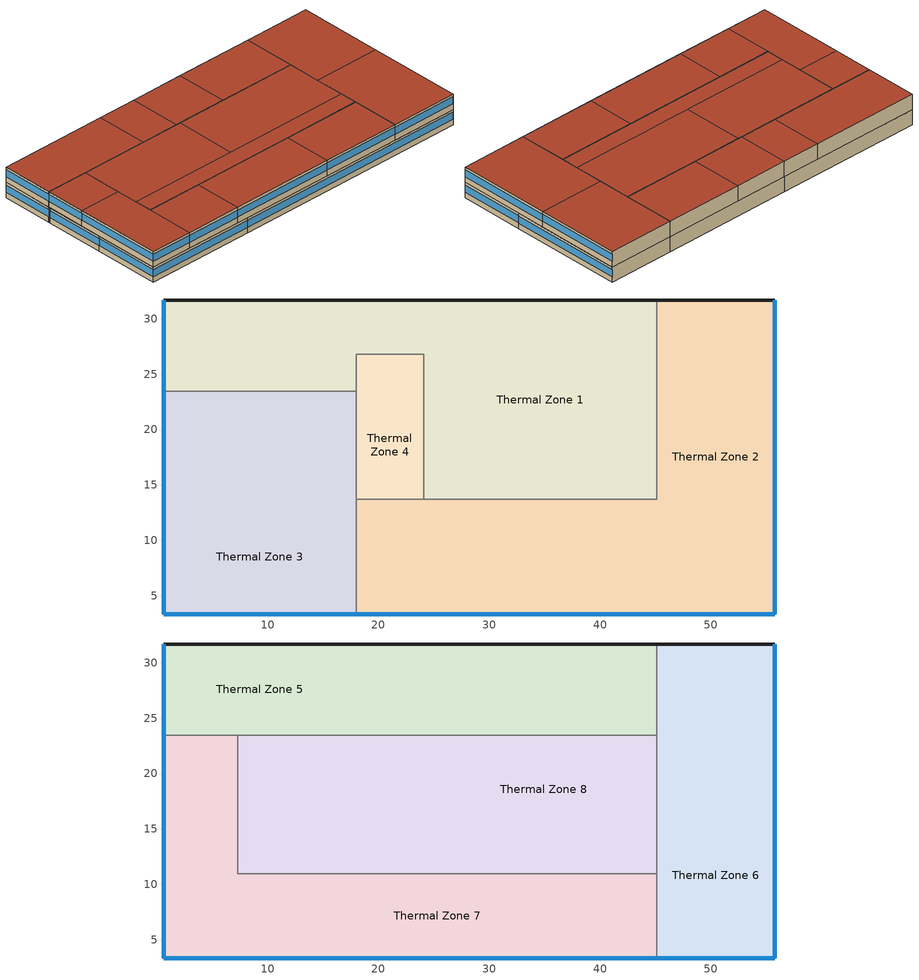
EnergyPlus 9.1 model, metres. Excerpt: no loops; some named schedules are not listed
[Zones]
Thermal Zone 1
 floor ground (Typical Insulated Carpeted 8in Slab Floor): 24.08,13.72 24.08,23.16 24.08,23.47 24.08,26.82 24.08,31.7 45.11,31.7 45.11,13.72 z0; 17.68,23.47 17.07,23.47 0.61,23.47 0.61,31.7 24.08,31.7 24.08,26.82 17.98,26.82 17.98,23.47 z0
 wall outside (Typical Insulated Steel Framed Exterior Wall R-18.18 18): 45.11,31.7 24.08,31.7 0.61,31.7 0.61,23.47 z0:2.44
 wall to Thermal Zone 4 (Typical Interior Wall): 17.98,23.47 17.98,26.82 24.08,26.82 24.08,23.47 24.08,23.16 24.08,13.72 z0:2.44
 wall to Thermal Zone 2 (Typical Interior Wall): 24.08,13.72 45.11,13.72 45.11,31.7 z0:2.44
 wall to Thermal Zone 3 (Typical Interior Wall): 0.61,23.47 17.07,23.47 17.68,23.47 17.98,23.47 z0:2.44
 window (U 0.48 SHGC 0.40 Dbl Ref-D Clr 6mm/13mm): 0.61,31.67 0.61,23.5 z0.91:2.02
Thermal Zone 2
 floor ground (Typical Insulated Carpeted 8in Slab Floor): 17.98,3.35 17.98,13.72 24.08,13.72 45.11,13.72 45.11,31.7 55.78,31.7 55.78,13.72 55.78,3.35 z0
 wall outside (Typical Insulated Steel Framed Exterior Wall R-18.18 18): 17.98,3.35 55.78,3.35 55.78,13.72 55.78,31.7 45.11,31.7 z0:2.44
 wall to Thermal Zone 3 (Typical Interior Wall): 17.98,13.72 17.98,3.35 z0:2.44
 wall to Thermal Zone 4 (Typical Interior Wall): 24.08,13.72 17.98,13.72 z0:2.44
 window (U 0.48 SHGC 0.40 Dbl Ref-D Clr 6mm/13mm): 55.78,13.74 55.78,31.67 / 18.01,3.35 55.75,3.35 z0.91:2.01; 55.78,3.38 55.78,13.69 z0.91:2.02
Thermal Zone 3
 floor ground (Typical Insulated Carpeted 8in Slab Floor): 0.61,3.35 0.61,13.72 17.07,13.72 17.68,13.72 17.98,13.72 17.98,3.35 z0; 17.68,13.72 17.07,13.72 0.61,13.72 0.61,23.16 0.61,23.47 17.07,23.47 17.68,23.47 17.98,23.47 17.98,23.16 17.98,14.02 17.98,13.72 z0
 wall outside (Typical Insulated Steel Framed Exterior Wall R-18.18 18): 0.61,23.47 0.61,23.16 0.61,13.72 0.61,3.35 17.98,3.35 z0:2.44
 wall to Thermal Zone 4 (Typical Interior Wall): 17.98,13.72 17.98,14.02 17.98,23.16 17.98,23.47 z0:2.44
 window (U 0.48 SHGC 0.40 Dbl Ref-D Clr 6mm/13mm): 0.61,13.69 0.61,3.38 / 0.61,23.14 0.61,13.74 z0.91:2.02; 0.61,23.44 0.61,23.19 z0.91:2.23; 0.64,3.35 17.96,3.35 z0.91:2.01
Thermal Zone 4
 floor ground (Typical Insulated Carpeted 8in Slab Floor): 17.98,23.47 17.98,26.82 24.08,26.82 24.08,23.47 z0; 17.98,13.72 17.98,14.02 17.98,23.16 17.98,23.47 24.08,23.47 24.08,23.16 24.08,13.72 z0
Thermal Zone 5
 floor to Thermal Zone 1 (Typical Interior Floor): 17.98,31.7 17.98,23.47 0.61,23.47 0.61,31.7 z2.44; 32.61,31.7 32.61,23.47 24.08,23.47 24.08,31.7 z2.44; 45.11,31.7 45.11,23.47 32.61,23.47 32.61,31.7 z2.44; 24.08,31.7 24.08,26.82 17.98,26.82 17.98,31.7 z2.44
 floor to Thermal Zone 4 (Typical Interior Floor): 24.08,26.82 24.08,23.47 17.98,23.47 17.98,26.82 z2.44
 wall outside (Typical Insulated Steel Framed Exterior Wall R-18.18 18): 45.11,31.7 32.61,31.7 24.08,31.7 17.98,31.7 0.61,31.7 0.61,23.47 z2.44:4.88
 wall to Thermal Zone 8 (Typical Interior Wall): 7.32,23.47 17.98,23.47 24.08,23.47 24.69,23.47 32.61,23.47 45.11,23.47 z2.44:4.88
 wall to Thermal Zone 7 (Typical Interior Wall): 0.61,23.47 7.32,23.47 z2.44:4.88
 wall to Thermal Zone 6 (Typical Interior Wall): 45.11,23.47 45.11,31.7 z2.44:4.88
 window (U 0.48 SHGC 0.40 Dbl Ref-D Clr 6mm/13mm): 0.61,31.67 0.61,23.5 z3.35:4.46
 roof outside (Typical IEAD Roof R-31.25 107): 0.61,31.7 0.61,23.47 7.32,23.47 17.98,23.47 17.98,31.7 z4.88; 17.98,31.7 17.98,23.47 24.08,23.47 24.08,31.7 z4.88; 24.08,31.7 24.08,23.47 24.69,23.47 32.61,23.47 32.61,31.7 z4.88; 32.61,31.7 32.61,23.47 45.11,23.47 45.11,31.7 z4.88
Thermal Zone 6
 floor to Thermal Zone 2 (Typical Interior Floor): 55.78,31.7 55.78,18.29 45.11,18.29 45.11,31.7 z2.44; 55.78,18.29 55.78,3.35 45.11,3.35 45.11,18.29 z2.44
 wall outside (Typical Insulated Steel Framed Exterior Wall R-18.18 18): 45.11,3.35 55.78,3.35 55.78,18.29 55.78,31.7 45.11,31.7 z2.44:4.88
 wall to Thermal Zone 8 (Typical Interior Wall): 45.11,23.47 45.11,18.29 45.11,13.72 45.11,10.97 z2.44:4.88
 wall to Thermal Zone 7 (Typical Interior Wall): 45.11,10.97 45.11,3.35 z2.44:4.88
 window (U 0.48 SHGC 0.40 Dbl Ref-D Clr 6mm/13mm): 55.78,18.31 55.78,31.67 / 55.78,3.38 55.78,18.26 z3.35:4.45; 45.14,3.35 55.75,3.35 z3.35:4.46
 roof outside (Typical IEAD Roof R-31.25 107): 45.11,31.7 45.11,23.47 45.11,18.29 55.78,18.29 55.78,31.7 z4.88; 45.11,18.29 45.11,13.72 45.11,10.97 45.11,3.35 55.78,3.35 55.78,18.29 z4.88
Thermal Zone 7
 floor to Thermal Zone 2 (Typical Interior Floor): 45.11,10.97 45.11,3.35 32.61,3.35 32.61,10.97 z2.44; 32.61,10.97 32.61,3.35 17.98,3.35 17.98,10.97 z2.44
 floor to Thermal Zone 3 (Typical Interior Floor): 17.98,10.97 17.98,3.35 16.15,3.35 16.15,10.97 z2.44; 16.15,10.97 16.15,3.35 7.32,3.35 7.32,10.97 z2.44; 7.32,13.72 7.32,3.35 0.61,3.35 0.61,13.72 z2.44; 7.32,23.47 7.32,17.07 0.61,17.07 0.61,23.47 z2.44; 7.32,17.07 7.32,13.72 0.61,13.72 0.61,17.07 z2.44
 wall outside (Typical Insulated Steel Framed Exterior Wall R-18.18 18): 0.61,23.47 0.61,17.07 0.61,3.35 7.32,3.35 16.15,3.35 32.61,3.35 45.11,3.35 z2.44:4.88
 wall to Thermal Zone 8 (Typical Interior Wall): 45.11,10.97 32.61,10.97 16.15,10.97 7.32,10.97 7.32,13.72 7.32,17.07 7.32,23.47 z2.44:4.88
 window (U 0.48 SHGC 0.40 Dbl Ref-D Clr 6mm/13mm): 32.64,3.35 45.09,3.35 / 16.18,3.35 32.59,3.35 / 0.61,17.04 0.61,3.38 z3.35:4.45; 7.34,3.35 16.13,3.35 / 0.64,3.35 7.29,3.35 / 0.61,23.44 0.61,17.09 z3.35:4.46
 roof outside (Typical IEAD Roof R-31.25 107): 32.61,10.97 32.61,3.35 45.11,3.35 45.11,10.97 z4.88; 16.15,10.97 16.15,3.35 32.61,3.35 32.61,10.97 z4.88; 7.32,10.97 7.32,3.35 16.15,3.35 16.15,10.97 z4.88; 0.61,17.07 0.61,3.35 7.32,3.35 7.32,10.97 7.32,13.72 7.32,17.07 z4.88; 7.32,17.07 7.32,23.47 0.61,23.47 0.61,17.07 z4.88
Thermal Zone 8
 floor to Thermal Zone 4 (Typical Interior Floor): 24.08,23.47 24.08,13.72 17.98,13.72 17.98,23.47 z2.44
 floor to Thermal Zone 1 (Typical Interior Floor): 45.11,23.47 45.11,13.72 24.69,13.72 24.69,23.47 z2.44; 24.69,23.47 24.69,13.72 24.08,13.72 24.08,23.47 z2.44
 floor to Thermal Zone 3 (Typical Interior Floor): 17.98,13.72 17.98,10.97 7.32,10.97 7.32,13.72 z2.44; 17.98,23.47 17.98,13.72 7.32,13.72 7.32,23.47 z2.44
 floor to Thermal Zone 2 (Typical Interior Floor): 45.11,13.72 45.11,10.97 17.98,10.97 17.98,13.72 z2.44
 roof outside (Typical IEAD Roof R-31.25 107): 24.08,23.47 17.98,23.47 7.32,23.47 7.32,17.07 7.32,13.72 24.69,13.72 24.69,23.47 z4.88; 45.11,13.72 45.11,18.29 45.11,23.47 32.61,23.47 24.69,23.47 24.69,13.72 z4.88; 24.69,13.72 7.32,13.72 7.32,10.97 16.15,10.97 32.61,10.97 45.11,10.97 45.11,13.72 z4.88
[Building]
Building 1
[Site:Location]
Chicago Ohare Intl Ap: Latitude {deg}=41.98; Longitude {deg}=-87.92; Time Zone {hr}=-6; Elevation {m}=201
[SizingPeriod:DesignDay] Month=7; Day of Month=21; Day Type=SummerDesignDay; Daily Dry-Bulb Temperature Range {deltaC}=10.5; Dry-Bulb Temperature Range Modifier Type=DefaultMultipliers; Barometric Pressure {Pa}=98934; Wind Speed {m/s}=5.2; Wind Direction {deg}=230; Rain Indicator=No; Snow Indicator=No; Daylight Saving Time Indicator=No; Solar Model Indicator=ASHRAETau; ASHRAE Clear Sky Optical Depth for Beam Irradiance (taub)=0.455; ASHRAE Clear Sky Optical Depth for Diffuse Irradiance (taud)=2.05
Name | Maximum Dry-Bulb Temperature {C} | Humidity Condition Type | Wetbulb or DewPoint at Maximum Dry-Bulb {C} | Enthalpy at Maximum Dry-Bulb {J/kg}
Chicago Ohare Intl Ap Ann Clg .4% Condns DB=>MWB | 33.3 | Wetbulb | 23.7
Chicago Ohare Intl Ap Ann Clg .4% Condns DP=>MDB | 28.9 | Dewpoint | 23.8
Chicago Ohare Intl Ap Ann Clg .4% Condns Enth=>MDB | 31.4 | Enthalpy |  | 79200
Chicago Ohare Intl Ap Ann Clg .4% Condns WB=>MDB | 31.2 | Wetbulb | 25.5
[Material] Thermal Absorptance=0.9
Name | Roughness | Thickness {m} | Conductivity {W/m-K} | Density {kg/m3} | Specific Heat {J/kg-K} | Solar Absorptance | Visible Absorptance
100mm Normalweight concrete floor | MediumRough | 0.1016 | 2.31045 | 2322 | 832.557 | 0 | 0
25mm Stucco | Smooth | 0.0254 | 0.72 | 1856 | 840 | 0.7 | 0.7
5/8 in. Gypsum Board | MediumSmooth | 0.0159 | 0.16 | 800 | 1090 | 0.7 | 0.7
8 in. Normalweight Concrete Floor | MediumRough | 0.2032 | 2.31 | 2322 | 832 | 0.7 | 0.7
G01 13mm gypsum board | Smooth | 0.0127 | 0.160031 | 800.001 | 1090.73 | 0.7 | 0.5
Metal Roof Surface | Smooth | 0.0008 | 45.28 | 7824 | 500 | 0.7 | 0.7
Roof Membrane | VeryRough | 0.0095 | 0.16 | 1121.29 | 1460 | 0.7 | 0.7
[Material:NoMass] Roughness=Smooth; Thermal Absorptance=0.9; Solar Absorptance=0.7
Name | Thermal Resistance {m2-K/W} | Visible Absorptance
CP02 CARPET PAD 1; Typical Carpet Pad | 0.21648 | 0.8
Typical Insulation R-16.0 18 | 2.81828 | 0.7
Typical Insulation R-30.13 107 | 5.30668 | 0.7
[WindowMaterial:Gas]
AIR 13MM: Gas Type=Air; Thickness {m}=0.0127
[WindowMaterial:Glazing] Optical Data Type=SpectralAverage; Thickness {m}=0.006; Infrared Transmittance at Normal Incidence=0; Front Side Infrared Hemispherical Emissivity=0.84; Conductivity {W/m-K}=0.9; Dirt Correction Factor for Solar and Visible Transmittance=1; Solar Diffusing=No
Name | Solar Transmittance at Normal Incidence | Front Side Solar Reflectance at Normal Incidence | Back Side Solar Reflectance at Normal Incidence | Visible Transmittance at Normal Incidence | Front Side Visible Reflectance at Normal Incidence | Back Side Visible Reflectance at Normal Incidence | Back Side Infrared Hemispherical Emissivity
CLEAR 6MM | 0.775 | 0.071 | 0.071 | 0.881 | 0.08 | 0.08 | 0.84
REF D CLEAR 6MM | 0.429 | 0.308 | 0.379 | 0.334 | 0.453 | 0.505 | 0.82
[Construction]
Typical IEAD Roof R-31.25 107: Roof Membrane, Typical Insulation R-30.13 107, Metal Roof Surface
Typical Insulated Carpeted 8in Slab Floor: 8 in. Normalweight Concrete Floor, Typical Carpet Pad
Typical Insulated Steel Framed Exterior Wall R-18.18 18: 25mm Stucco, 5/8 in. Gypsum Board, Typical Insulation R-16.0 18, 5/8 in. Gypsum Board
Typical Interior Floor: 100mm Normalweight concrete floor, CP02 CARPET PAD 1
Typical Interior Wall: G01 13mm gypsum board, G01 13mm gypsum board
U 0.48 SHGC 0.40 Dbl Ref-D Clr 6mm/13mm: REF D CLEAR 6MM, AIR 13MM, CLEAR 6MM
[Zone] Multiplier=1
Name | Part of Total Floor Area
Thermal Zone 1; Thermal Zone 3; Thermal Zone 4; Thermal Zone 5; Thermal Zone 6; Thermal Zone 7; Thermal Zone 8 | Yes
Thermal Zone 2
[InternalMass] Construction=Typical Interior Wall
Name | Zone | Surface Area {m2}
Merged Face 28 - Face 39 | Thermal Zone 1 | 11.8916
Merged Face 4 - Face 46 | Thermal Zone 3 | 40.1341
Merged Face 45 - Face 5 | Thermal Zone 3 | 1.48645
Merged Face 57 - Face 6 | Thermal Zone 3 | 0.743224
Merged Face 63 - Face 69 | Thermal Zone 4 | 14.8645
Merged Face 75 - Face 85; Merged Face 83 - Face 92; Merged Face 89 - Face 98 | Thermal Zone 5 | 20.0671
Merged Face 104 - Face 117 | Thermal Zone 6 | 26.0129
Merged Face 123 - Face 127; Merged Face 130 - Face 134; Merged Face 137 - Face 143 | Thermal Zone 7 | 18.5806
Merged Face 148 - Face 155 | Thermal Zone 7 | 16.3509
Merged Face 158 - Face 167 | Thermal Zone 8 | 23.7832
Merged Face 159 - Face 180 | Thermal Zone 8 | 42.3638
Merged Face 172 - Face 181 | Thermal Zone 8 | 49.796
[People] Number of People Calculation Method=People; Fraction Radiant=0.3; Activity Level Schedule=SchoolSecondary ACTIVITY_SCH; Work Efficiency Schedule=Work Efficiency Schedule; Clothing Insulation Schedule=Clothing Schedule; Air Velocity Schedule=Air Velocity Schedule
Name | Zone or ZoneList | Number of People Schedule | Number of People
SecondarySchool Auditorium People 1 | Thermal Zone 1 | SchoolSecondary BLDG_OCC_SCH_Auditorium | 610.65
SecondarySchool Classroom People 4 | Thermal Zone 1 | SchoolSecondary BLDG_OCC_SCH | 65.065
SecondarySchool Classroom People 2 | Thermal Zone 5 | SchoolSecondary BLDG_OCC_SCH | 53.865
SecondarySchool Classroom People 3 | Thermal Zone 5 | SchoolSecondary BLDG_OCC_SCH | 38.745
SecondarySchool Office People 1 | Thermal Zone 5 | SchoolSecondary BLDG_OCC_SCH_Offices | 2.7
SecondarySchool Office People 2 | Thermal Zone 5 | SchoolSecondary BLDG_OCC_SCH_Offices | 3.78
SecondarySchool Classroom People 5 | Thermal Zone 7 | SchoolSecondary BLDG_OCC_SCH | 34.65
SecondarySchool Classroom People 6 | Thermal Zone 7 | SchoolSecondary BLDG_OCC_SCH | 47.25
SecondarySchool Office People 3 | Thermal Zone 7 | SchoolSecondary BLDG_OCC_SCH_Offices | 2.31
SecondarySchool Office People 4 | Thermal Zone 7 | SchoolSecondary BLDG_OCC_SCH_Offices | 5.125
SecondarySchool Office People 5 | Thermal Zone 7 | SchoolSecondary BLDG_OCC_SCH_Offices | 3.625
SecondarySchool Library People 1 | Thermal Zone 8 | SchoolSecondary BLDG_OCC_SCH | 18.24
SecondarySchool Library People 2 | Thermal Zone 8 | SchoolSecondary BLDG_OCC_SCH | 21.44
[Lights] Design Level Calculation Method=LightingLevel; Fraction Radiant=0.37; Fraction Visible=0.2; Fraction Replaceable=1
Name | Zone or ZoneList | Schedule | Lighting Level {W}
SecondarySchool Auditorium Lights 1 | Thermal Zone 1 | SchoolSecondary BLDG_LIGHT_SCH | 2564.73
SecondarySchool Classroom Lights 4 | Thermal Zone 1 | SchoolSecondary BLDG_LIGHT_CLASSROOM_SCH | 2305.16
SecondarySchool Classroom Lights 2 | Thermal Zone 5 | SchoolSecondary BLDG_LIGHT_CLASSROOM_SCH | 1908.36
SecondarySchool Classroom Lights 3 | Thermal Zone 5 | SchoolSecondary BLDG_LIGHT_CLASSROOM_SCH | 1372.68
SecondarySchool Office Lights 1 | Thermal Zone 5 | SchoolSecondary BLDG_LIGHT_OFFICE_SCH | 599.4
SecondarySchool Office Lights 2 | Thermal Zone 5 | SchoolSecondary BLDG_LIGHT_OFFICE_SCH | 839.16
SecondarySchool Classroom Lights 5 | Thermal Zone 7 | SchoolSecondary BLDG_LIGHT_CLASSROOM_SCH | 1227.6
SecondarySchool Classroom Lights 6 | Thermal Zone 7 | SchoolSecondary BLDG_LIGHT_CLASSROOM_SCH | 1674
SecondarySchool Office Lights 3 | Thermal Zone 7 | SchoolSecondary BLDG_LIGHT_OFFICE_SCH | 512.82
SecondarySchool Office Lights 4 | Thermal Zone 7 | SchoolSecondary BLDG_LIGHT_OFFICE_SCH | 1137.75
SecondarySchool Office Lights 5 | Thermal Zone 7 | SchoolSecondary BLDG_LIGHT_OFFICE_SCH | 804.75
SecondarySchool Corridor Lights 1 | Thermal Zone 8 | SchoolSecondary BLDG_LIGHT_CORRIDOR_SCH | 736.56
SecondarySchool Library Lights 1 | Thermal Zone 8 | SchoolSecondary BLDG_LIGHT_LIBRARY_SCH | 2170.56
SecondarySchool Library Lights 2 | Thermal Zone 8 | SchoolSecondary BLDG_LIGHT_LIBRARY_SCH | 2551.36
[ElectricEquipment] Schedule=SchoolSecondary BLDG_EQUIP_SCH_2013; Design Level Calculation Method=EquipmentLevel; Fraction Radiant=0.5
Name | Zone or ZoneList | Design Level {W}
SecondarySchool Auditorium Elec Equip 1 | Thermal Zone 1 | 1872.66
SecondarySchool Classroom Elec Equip 4 | Thermal Zone 1 | 1727.011
SecondarySchool Classroom Elec Equip 2 | Thermal Zone 5 | 1429.731
SecondarySchool Classroom Elec Equip 3 | Thermal Zone 5 | 1028.403
SecondarySchool Office Elec Equip 1 | Thermal Zone 5 | 540
SecondarySchool Office Elec Equip 2 | Thermal Zone 5 | 756
SecondarySchool Classroom Elec Equip 5 | Thermal Zone 7 | 919.71
SecondarySchool Classroom Elec Equip 6 | Thermal Zone 7 | 1254.15
SecondarySchool Office Elec Equip 3 | Thermal Zone 7 | 462
SecondarySchool Office Elec Equip 4 | Thermal Zone 7 | 1025
SecondarySchool Office Elec Equip 5 | Thermal Zone 7 | 725
SecondarySchool Corridor Elec Equip 1 | Thermal Zone 8 | 412.92
SecondarySchool Library Elec Equip 1 | Thermal Zone 8 | 1696.32
SecondarySchool Library Elec Equip 2 | Thermal Zone 8 | 1993.92
[ZoneInfiltration:DesignFlowRate] Schedule=SchoolSecondary INFIL_SCH_PNNL; Design Flow Rate Calculation Method=Flow/Zone
Name | Zone or ZoneList | Design Flow Rate {m3/s}
SecondarySchool Auditorium Infiltration 1 | Thermal Zone 1 | 0.011619
SecondarySchool Classroom Infiltration 4 | Thermal Zone 1 | 0.0175126
SecondarySchool Classroom Infiltration 2 | Thermal Zone 5 | 0.046539
SecondarySchool Classroom Infiltration 3 | Thermal Zone 5 | 0.0302051
SecondarySchool Office Infiltration 1 | Thermal Zone 5 | 0.0147342
SecondarySchool Office Infiltration 2 | Thermal Zone 5 | 0.0206279
SecondarySchool Classroom Infiltration 5 | Thermal Zone 7 | 0.0321206
SecondarySchool Classroom Infiltration 6 | Thermal Zone 7 | 0.0375091
SecondarySchool Office Infiltration 3 | Thermal Zone 7 | 0.0132608
SecondarySchool Office Infiltration 4 | Thermal Zone 7 | 0.0284791
SecondarySchool Office Infiltration 5 | Thermal Zone 7 | 0.0201438
SecondarySchool Corridor Infiltration 1 | Thermal Zone 8 | 0.0234905
SecondarySchool Library Infiltration 1 | Thermal Zone 8 | 0.0383931
SecondarySchool Library Infiltration 2 | Thermal Zone 8 | 0.0451287
[Schedule:Week:Daily]
SchoolSecondary BLDG_LIGHT_SCH Week Rule - Jan1-Jun24: SchoolSecondary BLDG_LIGHT_SCH Wknd Day, SchoolSecondary BLDG_LIGHT_SCH Wkdy Day, SchoolSecondary BLDG_LIGHT_SCH Wkdy Day, SchoolSecondary BLDG_LIGHT_SCH Wkdy Day, SchoolSecondary BLDG_LIGHT_SCH Wkdy Day, SchoolSecondary BLDG_LIGHT_SCH Wkdy Day, SchoolSecondary BLDG_LIGHT_SCH Wknd Day, SchoolSecondary BLDG_LIGHT_SCH Default, SchoolSecondary BLDG_LIGHT_SCH Summer Design Day, SchoolSecondary BLDG_LIGHT_SCH Winter Design Day, SchoolSecondary BLDG_LIGHT_SCH Default, SchoolSecondary BLDG_LIGHT_SCH Default
SchoolSecondary BLDG_LIGHT_SCH Week Rule - Jun25-Jul1: SchoolSecondary BLDG_LIGHT_SCH Wknd Day, SchoolSecondary BLDG_LIGHT_SCH Wkdy Day, SchoolSecondary BLDG_LIGHT_SCH Wkdy Day, SchoolSecondary BLDG_LIGHT_SCH Wkdy Day, SchoolSecondary BLDG_LIGHT_SCH Wkdy Day, SchoolSecondary BLDG_LIGHT_SCH Wkdy Day, SchoolSecondary BLDG_LIGHT_SCH Wknd Day 1, SchoolSecondary BLDG_LIGHT_SCH Default, SchoolSecondary BLDG_LIGHT_SCH Summer Design Day, SchoolSecondary BLDG_LIGHT_SCH Winter Design Day, SchoolSecondary BLDG_LIGHT_SCH Default, SchoolSecondary BLDG_LIGHT_SCH Default
SchoolSecondary BLDG_LIGHT_SCH Week Rule - Jul2-Aug26: SchoolSecondary BLDG_LIGHT_SCH Wknd Day 1, SchoolSecondary BLDG_LIGHT_SCH Wkdy Day 1, SchoolSecondary BLDG_LIGHT_SCH Wkdy Day 1, SchoolSecondary BLDG_LIGHT_SCH Wkdy Day 1, SchoolSecondary BLDG_LIGHT_SCH Wkdy Day 1, SchoolSecondary BLDG_LIGHT_SCH Wkdy Day 1, SchoolSecondary BLDG_LIGHT_SCH Wknd Day 1, SchoolSecondary BLDG_LIGHT_SCH Default, SchoolSecondary BLDG_LIGHT_SCH Summer Design Day, SchoolSecondary BLDG_LIGHT_SCH Winter Design Day, SchoolSecondary BLDG_LIGHT_SCH Default, SchoolSecondary BLDG_LIGHT_SCH Default
SchoolSecondary BLDG_LIGHT_SCH Week Rule - Aug27-Sep2: SchoolSecondary BLDG_LIGHT_SCH Wknd Day 1, SchoolSecondary BLDG_LIGHT_SCH Wkdy Day 1, SchoolSecondary BLDG_LIGHT_SCH Wkdy Day 1, SchoolSecondary BLDG_LIGHT_SCH Wkdy Day 1, SchoolSecondary BLDG_LIGHT_SCH Wkdy Day 1, SchoolSecondary BLDG_LIGHT_SCH Wkdy Day 2, SchoolSecondary BLDG_LIGHT_SCH Default, SchoolSecondary BLDG_LIGHT_SCH Default, SchoolSecondary BLDG_LIGHT_SCH Summer Design Day, SchoolSecondary BLDG_LIGHT_SCH Winter Design Day, SchoolSecondary BLDG_LIGHT_SCH Default, SchoolSecondary BLDG_LIGHT_SCH Default
SchoolSecondary BLDG_LIGHT_SCH Week Rule - Sep3-Dec31: SchoolSecondary BLDG_LIGHT_SCH Default, SchoolSecondary BLDG_LIGHT_SCH Wkdy Day 2, SchoolSecondary BLDG_LIGHT_SCH Wkdy Day 2, SchoolSecondary BLDG_LIGHT_SCH Wkdy Day 2, SchoolSecondary BLDG_LIGHT_SCH Wkdy Day 2, SchoolSecondary BLDG_LIGHT_SCH Wkdy Day 2, SchoolSecondary BLDG_LIGHT_SCH Default, SchoolSecondary BLDG_LIGHT_SCH Default, SchoolSecondary BLDG_LIGHT_SCH Summer Design Day, SchoolSecondary BLDG_LIGHT_SCH Winter Design Day, SchoolSecondary BLDG_LIGHT_SCH Default, SchoolSecondary BLDG_LIGHT_SCH Default
SchoolSecondary BLDG_LIGHT_CLASSROOM_SCH Week Rule - Jan1-Jun24: SchoolSecondary BLDG_LIGHT_CLASSROOM_SCH Wknd Day, SchoolSecondary BLDG_LIGHT_CLASSROOM_SCH Wkdy Day, SchoolSecondary BLDG_LIGHT_CLASSROOM_SCH Wkdy Day, SchoolSecondary BLDG_LIGHT_CLASSROOM_SCH Wkdy Day, SchoolSecondary BLDG_LIGHT_CLASSROOM_SCH Wkdy Day, SchoolSecondary BLDG_LIGHT_CLASSROOM_SCH Wkdy Day, SchoolSecondary BLDG_LIGHT_CLASSROOM_SCH Wknd Day, SchoolSecondary BLDG_LIGHT_CLASSROOM_SCH Default, SchoolSecondary BLDG_LIGHT_CLASSROOM_SCH Summer Design Day, SchoolSecondary BLDG_LIGHT_CLASSROOM_SCH Winter Design Day, SchoolSecondary BLDG_LIGHT_CLASSROOM_SCH Default, SchoolSecondary BLDG_LIGHT_CLASSROOM_SCH Default
SchoolSecondary BLDG_LIGHT_CLASSROOM_SCH Week Rule - Jun25-Jul1: SchoolSecondary BLDG_LIGHT_CLASSROOM_SCH Wknd Day, SchoolSecondary BLDG_LIGHT_CLASSROOM_SCH Wkdy Day, SchoolSecondary BLDG_LIGHT_CLASSROOM_SCH Wkdy Day, SchoolSecondary BLDG_LIGHT_CLASSROOM_SCH Wkdy Day, SchoolSecondary BLDG_LIGHT_CLASSROOM_SCH Wkdy Day, SchoolSecondary BLDG_LIGHT_CLASSROOM_SCH Wkdy Day, SchoolSecondary BLDG_LIGHT_CLASSROOM_SCH Wknd Day 1, SchoolSecondary BLDG_LIGHT_CLASSROOM_SCH Default, SchoolSecondary BLDG_LIGHT_CLASSROOM_SCH Summer Design Day, SchoolSecondary BLDG_LIGHT_CLASSROOM_SCH Winter Design Day, SchoolSecondary BLDG_LIGHT_CLASSROOM_SCH Default, SchoolSecondary BLDG_LIGHT_CLASSROOM_SCH Default
SchoolSecondary BLDG_LIGHT_CLASSROOM_SCH Week Rule - Jul2-Aug26: SchoolSecondary BLDG_LIGHT_CLASSROOM_SCH Wknd Day 1, SchoolSecondary BLDG_LIGHT_CLASSROOM_SCH Wkdy Day 1, SchoolSecondary BLDG_LIGHT_CLASSROOM_SCH Wkdy Day 1, SchoolSecondary BLDG_LIGHT_CLASSROOM_SCH Wkdy Day 1, SchoolSecondary BLDG_LIGHT_CLASSROOM_SCH Wkdy Day 1, SchoolSecondary BLDG_LIGHT_CLASSROOM_SCH Wkdy Day 1, SchoolSecondary BLDG_LIGHT_CLASSROOM_SCH Wknd Day 1, SchoolSecondary BLDG_LIGHT_CLASSROOM_SCH Default, SchoolSecondary BLDG_LIGHT_CLASSROOM_SCH Summer Design Day, SchoolSecondary BLDG_LIGHT_CLASSROOM_SCH Winter Design Day, SchoolSecondary BLDG_LIGHT_CLASSROOM_SCH Default, SchoolSecondary BLDG_LIGHT_CLASSROOM_SCH Default
SchoolSecondary BLDG_LIGHT_CLASSROOM_SCH Week Rule - Aug27-Sep2: SchoolSecondary BLDG_LIGHT_CLASSROOM_SCH Wknd Day 1, SchoolSecondary BLDG_LIGHT_CLASSROOM_SCH Wkdy Day 1, SchoolSecondary BLDG_LIGHT_CLASSROOM_SCH Wkdy Day 1, SchoolSecondary BLDG_LIGHT_CLASSROOM_SCH Wkdy Day 1, SchoolSecondary BLDG_LIGHT_CLASSROOM_SCH Wkdy Day 1, SchoolSecondary BLDG_LIGHT_CLASSROOM_SCH Wkdy Day 2, SchoolSecondary BLDG_LIGHT_CLASSROOM_SCH Default, SchoolSecondary BLDG_LIGHT_CLASSROOM_SCH Default, SchoolSecondary BLDG_LIGHT_CLASSROOM_SCH Summer Design Day, SchoolSecondary BLDG_LIGHT_CLASSROOM_SCH Winter Design Day, SchoolSecondary BLDG_LIGHT_CLASSROOM_SCH Default, SchoolSecondary BLDG_LIGHT_CLASSROOM_SCH Default
SchoolSecondary BLDG_LIGHT_CLASSROOM_SCH Week Rule - Sep3-Dec31: SchoolSecondary BLDG_LIGHT_CLASSROOM_SCH Default, SchoolSecondary BLDG_LIGHT_CLASSROOM_SCH Wkdy Day 2, SchoolSecondary BLDG_LIGHT_CLASSROOM_SCH Wkdy Day 2, SchoolSecondary BLDG_LIGHT_CLASSROOM_SCH Wkdy Day 2, SchoolSecondary BLDG_LIGHT_CLASSROOM_SCH Wkdy Day 2, SchoolSecondary BLDG_LIGHT_CLASSROOM_SCH Wkdy Day 2, SchoolSecondary BLDG_LIGHT_CLASSROOM_SCH Default, SchoolSecondary BLDG_LIGHT_CLASSROOM_SCH Default, SchoolSecondary BLDG_LIGHT_CLASSROOM_SCH Summer Design Day, SchoolSecondary BLDG_LIGHT_CLASSROOM_SCH Winter Design Day, SchoolSecondary BLDG_LIGHT_CLASSROOM_SCH Default, SchoolSecondary BLDG_LIGHT_CLASSROOM_SCH Default
SchoolSecondary BLDG_LIGHT_OFFICE_SCH Week Rule - Jan1-Jun24: SchoolSecondary BLDG_LIGHT_OFFICE_SCH Wknd Day, SchoolSecondary BLDG_LIGHT_OFFICE_SCH Wkdy Day, SchoolSecondary BLDG_LIGHT_OFFICE_SCH Wkdy Day, SchoolSecondary BLDG_LIGHT_OFFICE_SCH Wkdy Day, SchoolSecondary BLDG_LIGHT_OFFICE_SCH Wkdy Day, SchoolSecondary BLDG_LIGHT_OFFICE_SCH Wkdy Day, SchoolSecondary BLDG_LIGHT_OFFICE_SCH Wknd Day, SchoolSecondary BLDG_LIGHT_OFFICE_SCH Default, SchoolSecondary BLDG_LIGHT_OFFICE_SCH Summer Design Day, SchoolSecondary BLDG_LIGHT_OFFICE_SCH Winter Design Day, SchoolSecondary BLDG_LIGHT_OFFICE_SCH Default, SchoolSecondary BLDG_LIGHT_OFFICE_SCH Default
SchoolSecondary BLDG_LIGHT_OFFICE_SCH Week Rule - Jun25-Jul1: SchoolSecondary BLDG_LIGHT_OFFICE_SCH Wknd Day, SchoolSecondary BLDG_LIGHT_OFFICE_SCH Wkdy Day, SchoolSecondary BLDG_LIGHT_OFFICE_SCH Wkdy Day, SchoolSecondary BLDG_LIGHT_OFFICE_SCH Wkdy Day, SchoolSecondary BLDG_LIGHT_OFFICE_SCH Wkdy Day, SchoolSecondary BLDG_LIGHT_OFFICE_SCH Wkdy Day, SchoolSecondary BLDG_LIGHT_OFFICE_SCH Wknd Day 1, SchoolSecondary BLDG_LIGHT_OFFICE_SCH Default, SchoolSecondary BLDG_LIGHT_OFFICE_SCH Summer Design Day, SchoolSecondary BLDG_LIGHT_OFFICE_SCH Winter Design Day, SchoolSecondary BLDG_LIGHT_OFFICE_SCH Default, SchoolSecondary BLDG_LIGHT_OFFICE_SCH Default
SchoolSecondary BLDG_LIGHT_OFFICE_SCH Week Rule - Jul2-Aug26: SchoolSecondary BLDG_LIGHT_OFFICE_SCH Wknd Day 1, SchoolSecondary BLDG_LIGHT_OFFICE_SCH Wkdy Day 1, SchoolSecondary BLDG_LIGHT_OFFICE_SCH Wkdy Day 1, SchoolSecondary BLDG_LIGHT_OFFICE_SCH Wkdy Day 1, SchoolSecondary BLDG_LIGHT_OFFICE_SCH Wkdy Day 1, SchoolSecondary BLDG_LIGHT_OFFICE_SCH Wkdy Day 1, SchoolSecondary BLDG_LIGHT_OFFICE_SCH Wknd Day 1, SchoolSecondary BLDG_LIGHT_OFFICE_SCH Default, SchoolSecondary BLDG_LIGHT_OFFICE_SCH Summer Design Day, SchoolSecondary BLDG_LIGHT_OFFICE_SCH Winter Design Day, SchoolSecondary BLDG_LIGHT_OFFICE_SCH Default, SchoolSecondary BLDG_LIGHT_OFFICE_SCH Default
SchoolSecondary BLDG_LIGHT_OFFICE_SCH Week Rule - Aug27-Sep2: SchoolSecondary BLDG_LIGHT_OFFICE_SCH Wknd Day 1, SchoolSecondary BLDG_LIGHT_OFFICE_SCH Wkdy Day 1, SchoolSecondary BLDG_LIGHT_OFFICE_SCH Wkdy Day 1, SchoolSecondary BLDG_LIGHT_OFFICE_SCH Wkdy Day 1, SchoolSecondary BLDG_LIGHT_OFFICE_SCH Wkdy Day 1, SchoolSecondary BLDG_LIGHT_OFFICE_SCH Wkdy Day 2, SchoolSecondary BLDG_LIGHT_OFFICE_SCH Default, SchoolSecondary BLDG_LIGHT_OFFICE_SCH Default, SchoolSecondary BLDG_LIGHT_OFFICE_SCH Summer Design Day, SchoolSecondary BLDG_LIGHT_OFFICE_SCH Winter Design Day, SchoolSecondary BLDG_LIGHT_OFFICE_SCH Default, SchoolSecondary BLDG_LIGHT_OFFICE_SCH Default
SchoolSecondary BLDG_LIGHT_OFFICE_SCH Week Rule - Sep3-Dec31: SchoolSecondary BLDG_LIGHT_OFFICE_SCH Default, SchoolSecondary BLDG_LIGHT_OFFICE_SCH Wkdy Day 2, SchoolSecondary BLDG_LIGHT_OFFICE_SCH Wkdy Day 2, SchoolSecondary BLDG_LIGHT_OFFICE_SCH Wkdy Day 2, SchoolSecondary BLDG_LIGHT_OFFICE_SCH Wkdy Day 2, SchoolSecondary BLDG_LIGHT_OFFICE_SCH Wkdy Day 2, SchoolSecondary BLDG_LIGHT_OFFICE_SCH Default, SchoolSecondary BLDG_LIGHT_OFFICE_SCH Default, SchoolSecondary BLDG_LIGHT_OFFICE_SCH Summer Design Day, SchoolSecondary BLDG_LIGHT_OFFICE_SCH Winter Design Day, SchoolSecondary BLDG_LIGHT_OFFICE_SCH Default, SchoolSecondary BLDG_LIGHT_OFFICE_SCH Default
SchoolSecondary BLDG_LIGHT_CORRIDOR_SCH Week Rule - Jan1-Jun24: SchoolSecondary BLDG_LIGHT_CORRIDOR_SCH Wknd Day, SchoolSecondary BLDG_LIGHT_CORRIDOR_SCH Wkdy Day, SchoolSecondary BLDG_LIGHT_CORRIDOR_SCH Wkdy Day, SchoolSecondary BLDG_LIGHT_CORRIDOR_SCH Wkdy Day, SchoolSecondary BLDG_LIGHT_CORRIDOR_SCH Wkdy Day, SchoolSecondary BLDG_LIGHT_CORRIDOR_SCH Wkdy Day, SchoolSecondary BLDG_LIGHT_CORRIDOR_SCH Wknd Day, SchoolSecondary BLDG_LIGHT_CORRIDOR_SCH Default, SchoolSecondary BLDG_LIGHT_CORRIDOR_SCH Summer Design Day, SchoolSecondary BLDG_LIGHT_CORRIDOR_SCH Winter Design Day, SchoolSecondary BLDG_LIGHT_CORRIDOR_SCH Default, SchoolSecondary BLDG_LIGHT_CORRIDOR_SCH Default
SchoolSecondary BLDG_LIGHT_CORRIDOR_SCH Week Rule - Jun25-Jul1: SchoolSecondary BLDG_LIGHT_CORRIDOR_SCH Wknd Day, SchoolSecondary BLDG_LIGHT_CORRIDOR_SCH Wkdy Day, SchoolSecondary BLDG_LIGHT_CORRIDOR_SCH Wkdy Day, SchoolSecondary BLDG_LIGHT_CORRIDOR_SCH Wkdy Day, SchoolSecondary BLDG_LIGHT_CORRIDOR_SCH Wkdy Day, SchoolSecondary BLDG_LIGHT_CORRIDOR_SCH Wkdy Day, SchoolSecondary BLDG_LIGHT_CORRIDOR_SCH Wknd Day 1, SchoolSecondary BLDG_LIGHT_CORRIDOR_SCH Default, SchoolSecondary BLDG_LIGHT_CORRIDOR_SCH Summer Design Day, SchoolSecondary BLDG_LIGHT_CORRIDOR_SCH Winter Design Day, SchoolSecondary BLDG_LIGHT_CORRIDOR_SCH Default, SchoolSecondary BLDG_LIGHT_CORRIDOR_SCH Default
SchoolSecondary BLDG_LIGHT_CORRIDOR_SCH Week Rule - Jul2-Aug26: SchoolSecondary BLDG_LIGHT_CORRIDOR_SCH Wknd Day 1, SchoolSecondary BLDG_LIGHT_CORRIDOR_SCH Wkdy Day 1, SchoolSecondary BLDG_LIGHT_CORRIDOR_SCH Wkdy Day 1, SchoolSecondary BLDG_LIGHT_CORRIDOR_SCH Wkdy Day 1, SchoolSecondary BLDG_LIGHT_CORRIDOR_SCH Wkdy Day 1, SchoolSecondary BLDG_LIGHT_CORRIDOR_SCH Wkdy Day 1, SchoolSecondary BLDG_LIGHT_CORRIDOR_SCH Wknd Day 1, SchoolSecondary BLDG_LIGHT_CORRIDOR_SCH Default, SchoolSecondary BLDG_LIGHT_CORRIDOR_SCH Summer Design Day, SchoolSecondary BLDG_LIGHT_CORRIDOR_SCH Winter Design Day, SchoolSecondary BLDG_LIGHT_CORRIDOR_SCH Default, SchoolSecondary BLDG_LIGHT_CORRIDOR_SCH Default
Air Velocity Schedule Week Rule - Jan1-Dec31: Air Velocity Schedule Default, Air Velocity Schedule Default, Air Velocity Schedule Default, Air Velocity Schedule Default, Air Velocity Schedule Default, Air Velocity Schedule Default, Air Velocity Schedule Default, Air Velocity Schedule Default, Air Velocity Schedule Default, Air Velocity Schedule Default, Air Velocity Schedule Default, Air Velocity Schedule Default
Clothing Schedule Week Rule - Jan1-Dec31: Clothing Schedule Default Winter Clothes, Clothing Schedule Default Winter Clothes, Clothing Schedule Default Winter Clothes, Clothing Schedule Default Winter Clothes, Clothing Schedule Default Winter Clothes, Clothing Schedule Default Winter Clothes, Clothing Schedule Default Winter Clothes, Clothing Schedule Default Winter Clothes, Clothing Schedule Default Winter Clothes, Clothing Schedule Default Winter Clothes, Clothing Schedule Default Winter Clothes, Clothing Schedule Default Winter Clothes
SchoolSecondary ACTIVITY_SCH Week Rule - Jan1-Dec31: SchoolSecondary ACTIVITY_SCH Default, SchoolSecondary ACTIVITY_SCH Default, SchoolSecondary ACTIVITY_SCH Default, SchoolSecondary ACTIVITY_SCH Default, SchoolSecondary ACTIVITY_SCH Default, SchoolSecondary ACTIVITY_SCH Default, SchoolSecondary ACTIVITY_SCH Default, SchoolSecondary ACTIVITY_SCH Default, SchoolSecondary ACTIVITY_SCH Summer Design Day, SchoolSecondary ACTIVITY_SCH Winter Design Day, SchoolSecondary ACTIVITY_SCH Default, SchoolSecondary ACTIVITY_SCH Default
SchoolSecondary BLDG_OCC_SCH Week Rule - Jan1-Jun10: SchoolSecondary BLDG_OCC_SCH Wknd Day, SchoolSecondary BLDG_OCC_SCH Wkdy|SmrDsn Day, SchoolSecondary BLDG_OCC_SCH Wkdy|SmrDsn Day, SchoolSecondary BLDG_OCC_SCH Wkdy|SmrDsn Day, SchoolSecondary BLDG_OCC_SCH Wkdy|SmrDsn Day, SchoolSecondary BLDG_OCC_SCH Wkdy|SmrDsn Day, SchoolSecondary BLDG_OCC_SCH Wknd Day, SchoolSecondary BLDG_OCC_SCH Default, SchoolSecondary BLDG_OCC_SCH Summer Design Day 3, SchoolSecondary BLDG_OCC_SCH Winter Design Day, SchoolSecondary BLDG_OCC_SCH Default, SchoolSecondary BLDG_OCC_SCH Default
SchoolSecondary BLDG_OCC_SCH Week Rule - Jun11-Jun17: SchoolSecondary BLDG_OCC_SCH Wknd Day, SchoolSecondary BLDG_OCC_SCH Wkdy|SmrDsn Day, SchoolSecondary BLDG_OCC_SCH Wkdy|SmrDsn Day, SchoolSecondary BLDG_OCC_SCH Wkdy|SmrDsn Day, SchoolSecondary BLDG_OCC_SCH Wkdy|SmrDsn Day, SchoolSecondary BLDG_OCC_SCH Wkdy|SmrDsn Day 1, SchoolSecondary BLDG_OCC_SCH Wknd Day 1, SchoolSecondary BLDG_OCC_SCH Default, SchoolSecondary BLDG_OCC_SCH Summer Design Day 3, SchoolSecondary BLDG_OCC_SCH Winter Design Day, SchoolSecondary BLDG_OCC_SCH Default, SchoolSecondary BLDG_OCC_SCH Default
SchoolSecondary BLDG_OCC_SCH Week Rule - Jun18-Sep9: SchoolSecondary BLDG_OCC_SCH Wknd Day 1, SchoolSecondary BLDG_OCC_SCH Wkdy|SmrDsn Day 1, SchoolSecondary BLDG_OCC_SCH Wkdy|SmrDsn Day 1, SchoolSecondary BLDG_OCC_SCH Wkdy|SmrDsn Day 1, SchoolSecondary BLDG_OCC_SCH Wkdy|SmrDsn Day 1, SchoolSecondary BLDG_OCC_SCH Wkdy|SmrDsn Day 1, SchoolSecondary BLDG_OCC_SCH Wknd Day 1, SchoolSecondary BLDG_OCC_SCH Default, SchoolSecondary BLDG_OCC_SCH Summer Design Day 3, SchoolSecondary BLDG_OCC_SCH Winter Design Day, SchoolSecondary BLDG_OCC_SCH Default, SchoolSecondary BLDG_OCC_SCH Default
SchoolSecondary BLDG_OCC_SCH Week Rule - Sep10-Sep16: SchoolSecondary BLDG_OCC_SCH Wknd Day 1, SchoolSecondary BLDG_OCC_SCH Wkdy|SmrDsn Day 1, SchoolSecondary BLDG_OCC_SCH Wkdy|SmrDsn Day 1, SchoolSecondary BLDG_OCC_SCH Wkdy|SmrDsn Day 1, SchoolSecondary BLDG_OCC_SCH Wkdy|SmrDsn Day 1, SchoolSecondary BLDG_OCC_SCH Wkdy|SmrDsn Day 1, SchoolSecondary BLDG_OCC_SCH Default, SchoolSecondary BLDG_OCC_SCH Default, SchoolSecondary BLDG_OCC_SCH Summer Design Day 3, SchoolSecondary BLDG_OCC_SCH Winter Design Day, SchoolSecondary BLDG_OCC_SCH Default, SchoolSecondary BLDG_OCC_SCH Default
SchoolSecondary BLDG_OCC_SCH Week Rule - Sep17-Dec31: SchoolSecondary BLDG_OCC_SCH Default, SchoolSecondary BLDG_OCC_SCH Wkdy|SmrDsn Day 2, SchoolSecondary BLDG_OCC_SCH Wkdy|SmrDsn Day 2, SchoolSecondary BLDG_OCC_SCH Wkdy|SmrDsn Day 2, SchoolSecondary BLDG_OCC_SCH Wkdy|SmrDsn Day 2, SchoolSecondary BLDG_OCC_SCH Wkdy|SmrDsn Day 2, SchoolSecondary BLDG_OCC_SCH Default, SchoolSecondary BLDG_OCC_SCH Default, SchoolSecondary BLDG_OCC_SCH Summer Design Day 3, SchoolSecondary BLDG_OCC_SCH Winter Design Day, SchoolSecondary BLDG_OCC_SCH Default, SchoolSecondary BLDG_OCC_SCH Default
SchoolSecondary BLDG_OCC_SCH_Auditorium Week Rule - Jan1-Jun24: SchoolSecondary BLDG_OCC_SCH_Auditorium Wknd Day, SchoolSecondary BLDG_OCC_SCH_Auditorium Wkdy|SmrDsn Day, SchoolSecondary BLDG_OCC_SCH_Auditorium Wkdy|SmrDsn Day, SchoolSecondary BLDG_OCC_SCH_Auditorium Wkdy|SmrDsn Day, SchoolSecondary BLDG_OCC_SCH_Auditorium Wkdy|SmrDsn Day, SchoolSecondary BLDG_OCC_SCH_Auditorium Wkdy|SmrDsn Day, SchoolSecondary BLDG_OCC_SCH_Auditorium Wknd Day, SchoolSecondary BLDG_OCC_SCH_Auditorium Default, SchoolSecondary BLDG_OCC_SCH_Auditorium Summer Design Day 3, SchoolSecondary BLDG_OCC_SCH_Auditorium Winter Design Day, SchoolSecondary BLDG_OCC_SCH_Auditorium Default, SchoolSecondary BLDG_OCC_SCH_Auditorium Default
SchoolSecondary BLDG_OCC_SCH_Auditorium Week Rule - Jun25-Jul1: SchoolSecondary BLDG_OCC_SCH_Auditorium Wknd Day, SchoolSecondary BLDG_OCC_SCH_Auditorium Wkdy|SmrDsn Day, SchoolSecondary BLDG_OCC_SCH_Auditorium Wkdy|SmrDsn Day, SchoolSecondary BLDG_OCC_SCH_Auditorium Wkdy|SmrDsn Day, SchoolSecondary BLDG_OCC_SCH_Auditorium Wkdy|SmrDsn Day, SchoolSecondary BLDG_OCC_SCH_Auditorium Wkdy|SmrDsn Day, SchoolSecondary BLDG_OCC_SCH_Auditorium Wknd Day 1, SchoolSecondary BLDG_OCC_SCH_Auditorium Default, SchoolSecondary BLDG_OCC_SCH_Auditorium Summer Design Day 3, SchoolSecondary BLDG_OCC_SCH_Auditorium Winter Design Day, SchoolSecondary BLDG_OCC_SCH_Auditorium Default, SchoolSecondary BLDG_OCC_SCH_Auditorium Default
SchoolSecondary BLDG_OCC_SCH_Auditorium Week Rule - Jul2-Aug26: SchoolSecondary BLDG_OCC_SCH_Auditorium Wknd Day 1, SchoolSecondary BLDG_OCC_SCH_Auditorium Wkdy|SmrDsn Day 1, SchoolSecondary BLDG_OCC_SCH_Auditorium Wkdy|SmrDsn Day 1, SchoolSecondary BLDG_OCC_SCH_Auditorium Wkdy|SmrDsn Day 1, SchoolSecondary BLDG_OCC_SCH_Auditorium Wkdy|SmrDsn Day 1, SchoolSecondary BLDG_OCC_SCH_Auditorium Wkdy|SmrDsn Day 1, SchoolSecondary BLDG_OCC_SCH_Auditorium Wknd Day 1, SchoolSecondary BLDG_OCC_SCH_Auditorium Default, SchoolSecondary BLDG_OCC_SCH_Auditorium Summer Design Day 3, SchoolSecondary BLDG_OCC_SCH_Auditorium Winter Design Day, SchoolSecondary BLDG_OCC_SCH_Auditorium Default, SchoolSecondary BLDG_OCC_SCH_Auditorium Default
SchoolSecondary BLDG_OCC_SCH_Auditorium Week Rule - Aug27-Sep2: SchoolSecondary BLDG_OCC_SCH_Auditorium Wknd Day 1, SchoolSecondary BLDG_OCC_SCH_Auditorium Wkdy|SmrDsn Day 1, SchoolSecondary BLDG_OCC_SCH_Auditorium Wkdy|SmrDsn Day 1, SchoolSecondary BLDG_OCC_SCH_Auditorium Wkdy|SmrDsn Day 1, SchoolSecondary BLDG_OCC_SCH_Auditorium Wkdy|SmrDsn Day 1, SchoolSecondary BLDG_OCC_SCH_Auditorium Wkdy|SmrDsn Day 2, SchoolSecondary BLDG_OCC_SCH_Auditorium Default, SchoolSecondary BLDG_OCC_SCH_Auditorium Default, SchoolSecondary BLDG_OCC_SCH_Auditorium Summer Design Day 3, SchoolSecondary BLDG_OCC_SCH_Auditorium Winter Design Day, SchoolSecondary BLDG_OCC_SCH_Auditorium Default, SchoolSecondary BLDG_OCC_SCH_Auditorium Default
SchoolSecondary BLDG_OCC_SCH_Auditorium Week Rule - Sep3-Dec31: SchoolSecondary BLDG_OCC_SCH_Auditorium Default, SchoolSecondary BLDG_OCC_SCH_Auditorium Wkdy|SmrDsn Day 2, SchoolSecondary BLDG_OCC_SCH_Auditorium Wkdy|SmrDsn Day 2, SchoolSecondary BLDG_OCC_SCH_Auditorium Wkdy|SmrDsn Day 2, SchoolSecondary BLDG_OCC_SCH_Auditorium Wkdy|SmrDsn Day 2, SchoolSecondary BLDG_OCC_SCH_Auditorium Wkdy|SmrDsn Day 2, SchoolSecondary BLDG_OCC_SCH_Auditorium Default, SchoolSecondary BLDG_OCC_SCH_Auditorium Default, SchoolSecondary BLDG_OCC_SCH_Auditorium Summer Design Day 3, SchoolSecondary BLDG_OCC_SCH_Auditorium Winter Design Day, SchoolSecondary BLDG_OCC_SCH_Auditorium Default, SchoolSecondary BLDG_OCC_SCH_Auditorium Default
SchoolSecondary BLDG_OCC_SCH_Offices Week Rule - Jan1-Jun24: SchoolSecondary BLDG_OCC_SCH_Offices Wknd Day, SchoolSecondary BLDG_OCC_SCH_Offices Wkdy|SmrDsn Day, SchoolSecondary BLDG_OCC_SCH_Offices Wkdy|SmrDsn Day, SchoolSecondary BLDG_OCC_SCH_Offices Wkdy|SmrDsn Day, SchoolSecondary BLDG_OCC_SCH_Offices Wkdy|SmrDsn Day, SchoolSecondary BLDG_OCC_SCH_Offices Wkdy|SmrDsn Day, SchoolSecondary BLDG_OCC_SCH_Offices Wknd Day, SchoolSecondary BLDG_OCC_SCH_Offices Default, SchoolSecondary BLDG_OCC_SCH_Offices Summer Design Day 3, SchoolSecondary BLDG_OCC_SCH_Offices Winter Design Day, SchoolSecondary BLDG_OCC_SCH_Offices Default, SchoolSecondary BLDG_OCC_SCH_Offices Default
SchoolSecondary BLDG_OCC_SCH_Offices Week Rule - Jun25-Jul1: SchoolSecondary BLDG_OCC_SCH_Offices Wknd Day, SchoolSecondary BLDG_OCC_SCH_Offices Wkdy|SmrDsn Day, SchoolSecondary BLDG_OCC_SCH_Offices Wkdy|SmrDsn Day, SchoolSecondary BLDG_OCC_SCH_Offices Wkdy|SmrDsn Day, SchoolSecondary BLDG_OCC_SCH_Offices Wkdy|SmrDsn Day, SchoolSecondary BLDG_OCC_SCH_Offices Wkdy|SmrDsn Day, SchoolSecondary BLDG_OCC_SCH_Offices Wknd Day 1, SchoolSecondary BLDG_OCC_SCH_Offices Default, SchoolSecondary BLDG_OCC_SCH_Offices Summer Design Day 3, SchoolSecondary BLDG_OCC_SCH_Offices Winter Design Day, SchoolSecondary BLDG_OCC_SCH_Offices Default, SchoolSecondary BLDG_OCC_SCH_Offices Default
SchoolSecondary BLDG_OCC_SCH_Offices Week Rule - Jul2-Aug26: SchoolSecondary BLDG_OCC_SCH_Offices Wknd Day 1, SchoolSecondary BLDG_OCC_SCH_Offices Wkdy|SmrDsn Day 1, SchoolSecondary BLDG_OCC_SCH_Offices Wkdy|SmrDsn Day 1, SchoolSecondary BLDG_OCC_SCH_Offices Wkdy|SmrDsn Day 1, SchoolSecondary BLDG_OCC_SCH_Offices Wkdy|SmrDsn Day 1, SchoolSecondary BLDG_OCC_SCH_Offices Wkdy|SmrDsn Day 1, SchoolSecondary BLDG_OCC_SCH_Offices Wknd Day 1, SchoolSecondary BLDG_OCC_SCH_Offices Default, SchoolSecondary BLDG_OCC_SCH_Offices Summer Design Day 3, SchoolSecondary BLDG_OCC_SCH_Offices Winter Design Day, SchoolSecondary BLDG_OCC_SCH_Offices Default, SchoolSecondary BLDG_OCC_SCH_Offices Default
SchoolSecondary BLDG_OCC_SCH_Offices Week Rule - Aug27-Sep2: SchoolSecondary BLDG_OCC_SCH_Offices Wknd Day 1, SchoolSecondary BLDG_OCC_SCH_Offices Wkdy|SmrDsn Day 1, SchoolSecondary BLDG_OCC_SCH_Offices Wkdy|SmrDsn Day 1, SchoolSecondary BLDG_OCC_SCH_Offices Wkdy|SmrDsn Day 1, SchoolSecondary BLDG_OCC_SCH_Offices Wkdy|SmrDsn Day 1, SchoolSecondary BLDG_OCC_SCH_Offices Wkdy|SmrDsn Day 2, SchoolSecondary BLDG_OCC_SCH_Offices Default, SchoolSecondary BLDG_OCC_SCH_Offices Default, SchoolSecondary BLDG_OCC_SCH_Offices Summer Design Day 3, SchoolSecondary BLDG_OCC_SCH_Offices Winter Design Day, SchoolSecondary BLDG_OCC_SCH_Offices Default, SchoolSecondary BLDG_OCC_SCH_Offices Default
SchoolSecondary BLDG_OCC_SCH_Offices Week Rule - Sep3-Dec31: SchoolSecondary BLDG_OCC_SCH_Offices Default, SchoolSecondary BLDG_OCC_SCH_Offices Wkdy|SmrDsn Day 2, SchoolSecondary BLDG_OCC_SCH_Offices Wkdy|SmrDsn Day 2, SchoolSecondary BLDG_OCC_SCH_Offices Wkdy|SmrDsn Day 2, SchoolSecondary BLDG_OCC_SCH_Offices Wkdy|SmrDsn Day 2, SchoolSecondary BLDG_OCC_SCH_Offices Wkdy|SmrDsn Day 2, SchoolSecondary BLDG_OCC_SCH_Offices Default, SchoolSecondary BLDG_OCC_SCH_Offices Default, SchoolSecondary BLDG_OCC_SCH_Offices Summer Design Day 3, SchoolSecondary BLDG_OCC_SCH_Offices Winter Design Day, SchoolSecondary BLDG_OCC_SCH_Offices Default, SchoolSecondary BLDG_OCC_SCH_Offices Default
Work Efficiency Schedule Week Rule - Jan1-Dec31: Work Efficiency Schedule Default, Work Efficiency Schedule Default, Work Efficiency Schedule Default, Work Efficiency Schedule Default, Work Efficiency Schedule Default, Work Efficiency Schedule Default, Work Efficiency Schedule Default, Work Efficiency Schedule Default, Work Efficiency Schedule Default, Work Efficiency Schedule Default, Work Efficiency Schedule Default, Work Efficiency Schedule Default
[Schedule:Year]
SchoolSecondary BLDG_LIGHT_SCH: SchoolSecondary BLDG_LIGHT_SCH Week Rule - Jan1-Jun24, 1, 1, 6, 24, SchoolSecondary BLDG_LIGHT_SCH Week Rule - Jun25-Jul1, 6, 25, 7, 1, SchoolSecondary BLDG_LIGHT_SCH Week Rule - Jul2-Aug26, 7, 2, 8, 26, SchoolSecondary BLDG_LIGHT_SCH Week Rule - Aug27-Sep2, 8, 27, 9, 2, SchoolSecondary BLDG_LIGHT_SCH Week Rule - Sep3-Dec31, 9, 3, 12, 31
SchoolSecondary BLDG_LIGHT_CLASSROOM_SCH: SchoolSecondary BLDG_LIGHT_CLASSROOM_SCH Week Rule - Jan1-Jun24, 1, 1, 6, 24, SchoolSecondary BLDG_LIGHT_CLASSROOM_SCH Week Rule - Jun25-Jul1, 6, 25, 7, 1, SchoolSecondary BLDG_LIGHT_CLASSROOM_SCH Week Rule - Jul2-Aug26, 7, 2, 8, 26, SchoolSecondary BLDG_LIGHT_CLASSROOM_SCH Week Rule - Aug27-Sep2, 8, 27, 9, 2, SchoolSecondary BLDG_LIGHT_CLASSROOM_SCH Week Rule - Sep3-Dec31, 9, 3, 12, 31
SchoolSecondary BLDG_LIGHT_OFFICE_SCH: SchoolSecondary BLDG_LIGHT_OFFICE_SCH Week Rule - Jan1-Jun24, 1, 1, 6, 24, SchoolSecondary BLDG_LIGHT_OFFICE_SCH Week Rule - Jun25-Jul1, 6, 25, 7, 1, SchoolSecondary BLDG_LIGHT_OFFICE_SCH Week Rule - Jul2-Aug26, 7, 2, 8, 26, SchoolSecondary BLDG_LIGHT_OFFICE_SCH Week Rule - Aug27-Sep2, 8, 27, 9, 2, SchoolSecondary BLDG_LIGHT_OFFICE_SCH Week Rule - Sep3-Dec31, 9, 3, 12, 31
SchoolSecondary BLDG_LIGHT_CORRIDOR_SCH: SchoolSecondary BLDG_LIGHT_CORRIDOR_SCH Week Rule - Jan1-Jun24, 1, 1, 6, 24, SchoolSecondary BLDG_LIGHT_CORRIDOR_SCH Week Rule - Jun25-Jul1, 6, 25, 7, 1, SchoolSecondary BLDG_LIGHT_CORRIDOR_SCH Week Rule - Jul2-Aug26, 7, 2, 8, 26, SchoolSecondary BLDG_LIGHT_CORRIDOR_SCH Week Rule - Aug27-Sep2, 8, 27, 9, 2, SchoolSecondary BLDG_LIGHT_CORRIDOR_SCH Week Rule - Sep3-Dec31, 9, 3, 12, 31
SchoolSecondary BLDG_LIGHT_LIBRARY_SCH: SchoolSecondary BLDG_LIGHT_LIBRARY_SCH Week Rule - Jan1-Jun24, 1, 1, 6, 24, SchoolSecondary BLDG_LIGHT_LIBRARY_SCH Week Rule - Jun25-Jul1, 6, 25, 7, 1, SchoolSecondary BLDG_LIGHT_LIBRARY_SCH Week Rule - Jul2-Aug26, 7, 2, 8, 26, SchoolSecondary BLDG_LIGHT_LIBRARY_SCH Week Rule - Aug27-Sep2, 8, 27, 9, 2, SchoolSecondary BLDG_LIGHT_LIBRARY_SCH Week Rule - Sep3-Dec31, 9, 3, 12, 31
Air Velocity Schedule: Air Velocity Schedule Week Rule - Jan1-Dec31, 1, 1, 12, 31
Clothing Schedule: Clothing Schedule Week Rule - Jan1-Dec31, 1, 1, 12, 31
SchoolSecondary ACTIVITY_SCH: SchoolSecondary ACTIVITY_SCH Week Rule - Jan1-Dec31, 1, 1, 12, 31
SchoolSecondary BLDG_EQUIP_SCH_2013: SchoolSecondary BLDG_EQUIP_SCH_2013 Week Rule - Jan1-Jun24, 1, 1, 6, 24, SchoolSecondary BLDG_EQUIP_SCH_2013 Week Rule - Jun25-Jul1, 6, 25, 7, 1, SchoolSecondary BLDG_EQUIP_SCH_2013 Week Rule - Jul2-Aug26, 7, 2, 8, 26, SchoolSecondary BLDG_EQUIP_SCH_2013 Week Rule - Aug27-Sep2, 8, 27, 9, 2, SchoolSecondary BLDG_EQUIP_SCH_2013 Week Rule - Sep3-Dec31, 9, 3, 12, 31
SchoolSecondary BLDG_OCC_SCH: SchoolSecondary BLDG_OCC_SCH Week Rule - Jan1-Jun10, 1, 1, 6, 10, SchoolSecondary BLDG_OCC_SCH Week Rule - Jun11-Jun17, 6, 11, 6, 17, SchoolSecondary BLDG_OCC_SCH Week Rule - Jun18-Sep9, 6, 18, 9, 9, SchoolSecondary BLDG_OCC_SCH Week Rule - Sep10-Sep16, 9, 10, 9, 16, SchoolSecondary BLDG_OCC_SCH Week Rule - Sep17-Dec31, 9, 17, 12, 31
SchoolSecondary BLDG_OCC_SCH_Auditorium: SchoolSecondary BLDG_OCC_SCH_Auditorium Week Rule - Jan1-Jun24, 1, 1, 6, 24, SchoolSecondary BLDG_OCC_SCH_Auditorium Week Rule - Jun25-Jul1, 6, 25, 7, 1, SchoolSecondary BLDG_OCC_SCH_Auditorium Week Rule - Jul2-Aug26, 7, 2, 8, 26, SchoolSecondary BLDG_OCC_SCH_Auditorium Week Rule - Aug27-Sep2, 8, 27, 9, 2, SchoolSecondary BLDG_OCC_SCH_Auditorium Week Rule - Sep3-Dec31, 9, 3, 12, 31
SchoolSecondary BLDG_OCC_SCH_Offices: SchoolSecondary BLDG_OCC_SCH_Offices Week Rule - Jan1-Jun24, 1, 1, 6, 24, SchoolSecondary BLDG_OCC_SCH_Offices Week Rule - Jun25-Jul1, 6, 25, 7, 1, SchoolSecondary BLDG_OCC_SCH_Offices Week Rule - Jul2-Aug26, 7, 2, 8, 26, SchoolSecondary BLDG_OCC_SCH_Offices Week Rule - Aug27-Sep2, 8, 27, 9, 2, SchoolSecondary BLDG_OCC_SCH_Offices Week Rule - Sep3-Dec31, 9, 3, 12, 31
SchoolSecondary INFIL_SCH_PNNL: SchoolSecondary INFIL_SCH_PNNL Week Rule - Jan1-Dec31, 1, 1, 12, 31
Work Efficiency Schedule: Work Efficiency Schedule Week Rule - Jan1-Dec31, 1, 1, 12, 31
